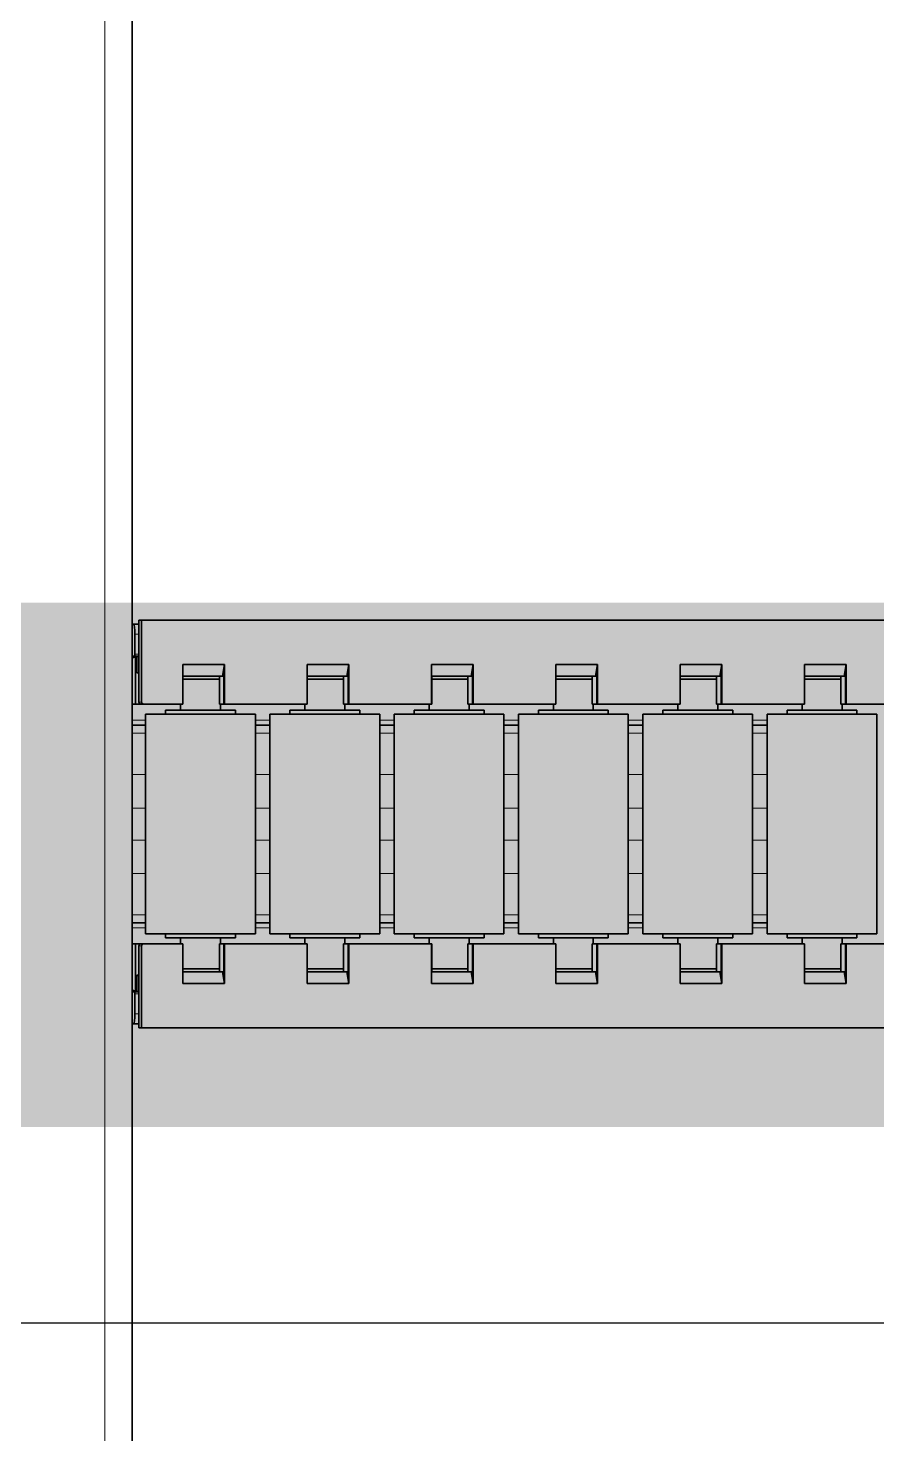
# Model space of a CAD drawing. Header units: inches. Extents: x 185496 to 352137, y 107182 to 179410.
# Drawn here: x 244419.8 to 244504.8, y 155363.9 to 155504.7 of the extents above; entities that cross this region are included whole.
import ezdxf

# ---------------------------------------------------------------- set-up
doc = ezdxf.new("R2010")
doc.units = ezdxf.units.IN
doc.header["$MEASUREMENT"] = 0
doc.layers.add('DIM', color=2, linetype='Continuous')
doc.layers.add('ZSX', color=4, linetype='Continuous')

# ---------------------------------------------------------------- blocks, each defined once
blk = doc.blocks.new('生产区')
at = {"layer": 'ZSX', "color": 0, "const_width": 0.35, "elevation": -1257.5994}
blk.add_lwpolyline([(120680.40898, 1477.75953), (120725.51339, 1477.75953)], dxfattribs=at)
blk = doc.blocks.new('liaojia')
at = {"color": 7, "lineweight": 35, "ltscale": 0.249049}
for p, q in [((799565.87, -280542.04), (799565.87, -280641.66)), ((799606.67, -280641.66), (799606.67, -280542.04))]:
    blk.add_line(p, q, dxfattribs=at)
at = {"color": 7, "lineweight": 35, "ltscale": 0.020671}
for p, q in [((799574.27, -280562.81), (799574.27, -280571.08)), ((799598.27, -280571.08), (799598.27, -280562.81)), ((799574.27, -280575.26), (799574.27, -280583.53)), ((799598.27, -280583.53), (799598.27, -280575.26)), ((799574.27, -280587.72), (799574.27, -280595.98)), ((799598.27, -280595.98), (799598.27, -280587.72)), ((799574.27, -280600.17), (799574.27, -280608.44)), ((799598.27, -280608.44), (799598.27, -280600.17)), ((799574.27, -280612.62), (799574.27, -280620.89)), ((799598.27, -280620.89), (799598.27, -280612.62)), ((799574.27, -280625.07), (799574.27, -280633.34)), ((799598.27, -280633.34), (799598.27, -280625.07))]:
    blk.add_line(p, q, dxfattribs=at)
at = {"color": 7, "lineweight": 35, "ltscale": 0.012552}
for p, q in [((799575.27, -280573.02), (799575.27, -280568)), ((799597.27, -280568), (799597.27, -280573.02)), ((799575.27, -280585.48), (799575.27, -280580.45)), ((799597.27, -280580.45), (799597.27, -280585.48)), ((799575.27, -280597.93), (799575.27, -280592.91)), ((799597.27, -280592.91), (799597.27, -280597.93)), ((799575.27, -280635.29), (799575.27, -280630.26)), ((799597.27, -280630.26), (799597.27, -280635.29))]:
    blk.add_line(p, q, dxfattribs=at)
at = {"color": 7, "lineweight": 35, "ltscale": 0.055}
for p, q in [((799575.27, -280568), (799597.27, -280568)), ((799575.27, -280579), (799597.27, -280579)), ((799575.27, -280580.45), (799597.27, -280580.45)), ((799575.27, -280591.45), (799597.27, -280591.45)), ((799575.27, -280592.91), (799597.27, -280592.91)), ((799575.27, -280603.91), (799597.27, -280603.91)), ((799575.27, -280605.36), (799597.27, -280605.36)), ((799575.27, -280616.36), (799597.27, -280616.36)), ((799575.27, -280617.81), (799597.27, -280617.81)), ((799575.27, -280628.81), (799597.27, -280628.81)), ((799575.27, -280630.26), (799597.27, -280630.26)), ((799575.27, -280641.26), (799597.27, -280641.26))]:
    blk.add_line(p, q, dxfattribs=at)
at = {"color": 7, "lineweight": 35, "ltscale": 0.007987}
for p, q in [((799574.87, -280573.2), (799574.87, -280570)), ((799597.67, -280570), (799597.67, -280573.2)), ((799574.87, -280585.65), (799574.87, -280582.45)), ((799597.67, -280582.45), (799597.67, -280585.65)), ((799574.87, -280598.1), (799574.87, -280594.91)), ((799597.67, -280594.91), (799597.67, -280598.1)), ((799574.87, -280610.55), (799574.87, -280607.36)), ((799597.67, -280607.36), (799597.67, -280610.55)), ((799574.87, -280623.01), (799574.87, -280619.81)), ((799597.67, -280619.81), (799597.67, -280623.01))]:
    blk.add_line(p, q, dxfattribs=at)
at = {"color": 7, "lineweight": 35, "ltscale": 0.000999832}
for p, q in [((799574.87, -280570), (799575.27, -280570)), ((799574.87, -280577), (799575.27, -280577)), ((799574.87, -280582.45), (799575.27, -280582.45)), ((799574.87, -280589.45), (799575.27, -280589.45)), ((799574.87, -280594.91), (799575.27, -280594.91)), ((799574.87, -280601.91), (799575.27, -280601.91)), ((799574.87, -280607.36), (799575.27, -280607.36)), ((799574.87, -280614.36), (799575.27, -280614.36)), ((799574.87, -280619.81), (799575.27, -280619.81)), ((799574.87, -280626.81), (799575.27, -280626.81)), ((799574.87, -280632.26), (799575.27, -280632.26)), ((799574.87, -280639.26), (799575.27, -280639.26))]:
    blk.add_line(p, q, dxfattribs=at)
at = {"color": 7, "lineweight": 35, "ltscale": 0.001}
for p, q in [((799597.27, -280570), (799597.67, -280570)), ((799597.27, -280577), (799597.67, -280577)), ((799597.27, -280582.45), (799597.67, -280582.45)), ((799597.27, -280589.45), (799597.67, -280589.45)), ((799597.27, -280594.91), (799597.67, -280594.91)), ((799597.27, -280601.91), (799597.67, -280601.91)), ((799597.27, -280607.36), (799597.67, -280607.36)), ((799597.27, -280614.36), (799597.67, -280614.36)), ((799597.27, -280619.81), (799597.67, -280619.81)), ((799597.27, -280626.81), (799597.67, -280626.81)), ((799597.27, -280632.26), (799597.67, -280632.26)), ((799597.27, -280639.26), (799597.67, -280639.26))]:
    blk.add_line(p, q, dxfattribs=at)
at = {"color": 7, "lineweight": 35, "ltscale": 0.002965}
for p, q in [((799570.31, -280571.08), (799571.47, -280571.3)), ((799601.07, -280571.3), (799602.24, -280571.08)), ((799570.31, -280583.53), (799571.47, -280583.75)), ((799601.07, -280583.75), (799602.24, -280583.53)), ((799570.31, -280595.98), (799571.47, -280596.2)), ((799601.07, -280596.2), (799602.24, -280595.98)), ((799570.31, -280608.44), (799571.47, -280608.65)), ((799601.07, -280608.65), (799602.24, -280608.44)), ((799570.31, -280620.89), (799571.47, -280621.11)), ((799601.07, -280621.11), (799602.24, -280620.89)), ((799570.31, -280633.34), (799571.47, -280633.56)), ((799601.07, -280633.56), (799602.24, -280633.34))]:
    blk.add_line(p, q, dxfattribs=at)
at = {"color": 7, "lineweight": 35, "ltscale": 0.009914}
for p, q in [((799570.31, -280571.08), (799574.27, -280571.08)), ((799598.27, -280571.08), (799602.24, -280571.08)), ((799574.27, -280575.26), (799570.31, -280575.26)), ((799602.24, -280575.26), (799598.27, -280575.26)), ((799570.31, -280583.53), (799574.27, -280583.53)), ((799598.27, -280583.53), (799602.24, -280583.53)), ((799574.27, -280587.72), (799570.31, -280587.72)), ((799602.24, -280587.72), (799598.27, -280587.72)), ((799570.31, -280595.98), (799574.27, -280595.98)), ((799598.27, -280595.98), (799602.24, -280595.98)), ((799574.27, -280600.17), (799570.31, -280600.17)), ((799602.24, -280600.17), (799598.27, -280600.17)), ((799570.31, -280608.44), (799574.27, -280608.44)), ((799598.27, -280608.44), (799602.24, -280608.44)), ((799574.27, -280612.62), (799570.31, -280612.62)), ((799602.24, -280612.62), (799598.27, -280612.62)), ((799570.31, -280620.89), (799574.27, -280620.89)), ((799598.27, -280620.89), (799602.24, -280620.89)), ((799574.27, -280625.07), (799570.31, -280625.07)), ((799602.24, -280625.07), (799598.27, -280625.07)), ((799570.31, -280633.34), (799574.27, -280633.34)), ((799598.27, -280633.34), (799602.24, -280633.34)), ((799574.27, -280637.53), (799570.31, -280637.53)), ((799602.24, -280637.53), (799598.27, -280637.53))]:
    blk.add_line(p, q, dxfattribs=at)
at = {"color": 7, "lineweight": 35, "ltscale": 0.01046}
for p, q in [((799570.31, -280575.26), (799570.31, -280571.08)), ((799602.24, -280571.08), (799602.24, -280575.26)), ((799570.31, -280587.72), (799570.31, -280583.53)), ((799602.24, -280583.53), (799602.24, -280587.72)), ((799570.31, -280600.17), (799570.31, -280595.98)), ((799602.24, -280595.98), (799602.24, -280600.17)), ((799570.31, -280612.62), (799570.31, -280608.44)), ((799602.24, -280608.44), (799602.24, -280612.62)), ((799570.31, -280625.07), (799570.31, -280620.89)), ((799602.24, -280620.89), (799602.24, -280625.07)), ((799570.31, -280637.53), (799570.31, -280633.34)), ((799602.24, -280633.34), (799602.24, -280637.53))]:
    blk.add_line(p, q, dxfattribs=at)
at = {"color": 7, "lineweight": 35, "ltscale": 0.007}
for p, q in [((799571.47, -280571.15), (799574.27, -280571.15)), ((799571.47, -280571.61), (799574.27, -280571.61)), ((799598.27, -280571.15), (799601.07, -280571.15)), ((799601.07, -280571.61), (799598.27, -280571.61)), ((799571.47, -280575.25), (799574.27, -280575.25)), ((799601.07, -280575.25), (799598.27, -280575.25)), ((799571.47, -280583.61), (799574.27, -280583.61)), ((799571.47, -280584.06), (799574.27, -280584.06)), ((799598.27, -280583.61), (799601.07, -280583.61)), ((799601.07, -280584.06), (799598.27, -280584.06)), ((799571.47, -280587.7), (799574.27, -280587.7)), ((799601.07, -280587.7), (799598.27, -280587.7)), ((799571.47, -280596.06), (799574.27, -280596.06)), ((799571.47, -280596.51), (799574.27, -280596.51)), ((799598.27, -280596.06), (799601.07, -280596.06)), ((799601.07, -280596.51), (799598.27, -280596.51)), ((799571.47, -280600.15), (799574.27, -280600.15)), ((799601.07, -280600.15), (799598.27, -280600.15)), ((799571.47, -280608.51), (799574.27, -280608.51)), ((799571.47, -280608.97), (799574.27, -280608.97)), ((799598.27, -280608.51), (799601.07, -280608.51)), ((799601.07, -280608.97), (799598.27, -280608.97)), ((799571.47, -280612.6), (799574.27, -280612.6)), ((799601.07, -280612.6), (799598.27, -280612.6)), ((799571.47, -280620.96), (799574.27, -280620.96)), ((799571.47, -280621.42), (799574.27, -280621.42)), ((799598.27, -280620.96), (799601.07, -280620.96)), ((799601.07, -280621.42), (799598.27, -280621.42)), ((799571.47, -280625.06), (799574.27, -280625.06)), ((799601.07, -280625.06), (799598.27, -280625.06)), ((799571.47, -280633.42), (799574.27, -280633.42)), ((799598.27, -280633.42), (799601.07, -280633.42)), ((799571.47, -280633.87), (799574.27, -280633.87)), ((799601.07, -280633.87), (799598.27, -280633.87)), ((799571.47, -280637.51), (799574.27, -280637.51)), ((799598.27, -280637.51), (799601.07, -280637.51))]:
    blk.add_line(p, q, dxfattribs=at)
at = {"color": 7, "lineweight": 35, "ltscale": 0.000893879}
for p, q in [((799571.47, -280571.51), (799571.47, -280571.15)), ((799601.07, -280571.15), (799601.07, -280571.51)), ((799571.47, -280621.32), (799571.47, -280620.96)), ((799601.07, -280620.96), (799601.07, -280621.32)), ((799571.47, -280633.77), (799571.47, -280633.42)), ((799601.07, -280633.42), (799601.07, -280633.77))]:
    blk.add_line(p, q, dxfattribs=at)
at = {"color": 7, "lineweight": 35, "ltscale": 0.000356865}
for p, q in [((799571.47, -280571.3), (799571.47, -280571.15)), ((799571.47, -280596.2), (799571.47, -280596.06))]:
    blk.add_line(p, q, dxfattribs=at)
at = {"color": 7, "lineweight": 35, "ltscale": 0.000537014}
blk.add_line((799571.47, -280571.3), (799571.47, -280571.51), dxfattribs=at)
at = {"color": 7, "lineweight": 35, "ltscale": 0.009386}
for p, q in [((799571.47, -280571.51), (799571.47, -280575.27)), ((799601.07, -280575.27), (799601.07, -280571.51)), ((799571.47, -280583.96), (799571.47, -280587.72)), ((799601.07, -280587.72), (799601.07, -280583.96)), ((799571.47, -280596.42), (799571.47, -280600.17)), ((799601.07, -280600.17), (799601.07, -280596.42)), ((799571.47, -280608.87), (799571.47, -280612.62)), ((799601.07, -280612.62), (799601.07, -280608.87)), ((799571.47, -280621.32), (799571.47, -280625.08)), ((799601.07, -280625.08), (799601.07, -280621.32)), ((799571.47, -280633.77), (799571.47, -280637.53)), ((799601.07, -280637.53), (799601.07, -280633.77))]:
    blk.add_line(p, q, dxfattribs=at)
at = {"color": 7, "lineweight": 35, "ltscale": 0.005168}
for p, q in [((799571.77, -280573.68), (799571.77, -280571.61)), ((799571.77, -280586.13), (799571.77, -280584.06)), ((799571.77, -280598.58), (799571.77, -280596.51)), ((799571.77, -280611.03), (799571.77, -280608.97)), ((799571.77, -280623.49), (799571.77, -280621.42)), ((799571.77, -280635.94), (799571.77, -280633.87))]:
    blk.add_line(p, q, dxfattribs=at)
at = {"color": 7, "lineweight": 35, "ltscale": 0.004297}
for p, q in [((799571.77, -280573.33), (799571.77, -280571.61)), ((799600.77, -280571.61), (799600.77, -280573.33)), ((799571.77, -280585.78), (799571.77, -280584.06)), ((799600.77, -280584.06), (799600.77, -280585.78)), ((799571.77, -280598.23), (799571.77, -280596.51)), ((799600.77, -280596.51), (799600.77, -280598.23)), ((799571.77, -280610.69), (799571.77, -280608.97)), ((799600.77, -280608.97), (799600.77, -280610.69)), ((799571.77, -280623.14), (799571.77, -280621.42)), ((799600.77, -280621.42), (799600.77, -280623.14)), ((799571.77, -280635.59), (799571.77, -280633.87)), ((799600.77, -280633.87), (799600.77, -280635.59))]:
    blk.add_line(p, q, dxfattribs=at)
at = {"color": 7, "lineweight": 35, "ltscale": 0.000187874}
for p, q in [((799574.27, -280571.15), (799574.27, -280571.08)), ((799598.27, -280571.15), (799598.27, -280571.08)), ((799574.27, -280583.61), (799574.27, -280583.53)), ((799598.27, -280583.61), (799598.27, -280583.53)), ((799574.27, -280596.06), (799574.27, -280595.98)), ((799598.27, -280596.06), (799598.27, -280595.98))]:
    blk.add_line(p, q, dxfattribs=at)
at = {"color": 7, "lineweight": 35, "ltscale": 0.001138}
for p, q in [((799574.27, -280571.15), (799574.27, -280571.61)), ((799598.27, -280571.61), (799598.27, -280571.15)), ((799574.27, -280583.61), (799574.27, -280584.06)), ((799598.27, -280584.06), (799598.27, -280583.61)), ((799574.27, -280596.06), (799574.27, -280596.51)), ((799598.27, -280596.51), (799598.27, -280596.06)), ((799574.27, -280608.51), (799574.27, -280608.97)), ((799598.27, -280608.97), (799598.27, -280608.51)), ((799574.27, -280633.42), (799574.27, -280633.87)), ((799598.27, -280633.87), (799598.27, -280633.42))]:
    blk.add_line(p, q, dxfattribs=at)
at = {"color": 7, "lineweight": 35, "ltscale": 0.0015}
for p, q in [((799574.27, -280571.5), (799574.87, -280571.5)), ((799597.67, -280571.5), (799598.27, -280571.5)), ((799574.27, -280575.5), (799574.87, -280575.5)), ((799597.67, -280575.5), (799598.27, -280575.5)), ((799574.27, -280583.95), (799574.87, -280583.95)), ((799597.67, -280583.95), (799598.27, -280583.95)), ((799574.27, -280587.95), (799574.87, -280587.95)), ((799597.67, -280587.95), (799598.27, -280587.95)), ((799574.27, -280596.41), (799574.87, -280596.41)), ((799597.67, -280596.41), (799598.27, -280596.41)), ((799574.27, -280600.41), (799574.87, -280600.41)), ((799597.67, -280600.41), (799598.27, -280600.41)), ((799574.27, -280608.86), (799574.87, -280608.86)), ((799597.67, -280608.86), (799598.27, -280608.86)), ((799574.27, -280612.86), (799574.87, -280612.86)), ((799597.67, -280612.86), (799598.27, -280612.86)), ((799574.27, -280621.31), (799574.87, -280621.31)), ((799597.67, -280621.31), (799598.27, -280621.31)), ((799574.27, -280625.31), (799574.87, -280625.31)), ((799597.67, -280625.31), (799598.27, -280625.31)), ((799574.27, -280633.76), (799574.87, -280633.76)), ((799597.67, -280633.76), (799598.27, -280633.76)), ((799574.27, -280637.76), (799574.87, -280637.76)), ((799597.67, -280637.76), (799598.27, -280637.76))]:
    blk.add_line(p, q, dxfattribs=at)
at = {"color": 7, "lineweight": 35, "ltscale": 0.000243664}
for p, q in [((799601.07, -280571.61), (799601.07, -280571.51)), ((799601.07, -280596.51), (799601.07, -280596.42))]:
    blk.add_line(p, q, dxfattribs=at)
at = {"color": 7, "lineweight": 13, "ltscale": 0.009093}
for p, q in [((799601.07, -280575.25), (799601.07, -280571.61)), ((799601.07, -280587.7), (799601.07, -280584.06)), ((799601.07, -280600.15), (799601.07, -280596.51)), ((799601.07, -280612.6), (799601.07, -280608.97)), ((799601.07, -280625.06), (799601.07, -280621.42)), ((799601.07, -280637.51), (799601.07, -280633.87))]:
    blk.add_line(p, q, dxfattribs=at)
at = {"color": 7, "lineweight": 35, "ltscale": 0.014948}
for p, q in [((799575.27, -280579), (799575.27, -280573.02)), ((799597.27, -280573.02), (799597.27, -280579)), ((799575.27, -280591.45), (799575.27, -280585.48)), ((799597.27, -280585.48), (799597.27, -280591.45)), ((799575.27, -280603.91), (799575.27, -280597.93)), ((799597.27, -280597.93), (799597.27, -280603.91)), ((799575.27, -280616.36), (799575.27, -280610.38)), ((799597.27, -280610.38), (799597.27, -280616.36)), ((799575.27, -280628.81), (799575.27, -280622.83)), ((799597.27, -280622.83), (799597.27, -280628.81)), ((799575.27, -280641.26), (799575.27, -280635.29)), ((799597.27, -280635.29), (799597.27, -280641.26))]:
    blk.add_line(p, q, dxfattribs=at)
at = {"color": 7, "lineweight": 35, "ltscale": 0.004796}
for p, q in [((799571.77, -280575.25), (799571.77, -280573.33)), ((799600.77, -280573.33), (799600.77, -280575.25)), ((799571.77, -280587.7), (799571.77, -280585.78)), ((799600.77, -280585.78), (799600.77, -280587.7)), ((799571.77, -280600.15), (799571.77, -280598.23)), ((799600.77, -280598.23), (799600.77, -280600.15)), ((799571.77, -280637.51), (799571.77, -280635.59)), ((799600.77, -280635.59), (799600.77, -280637.51))]:
    blk.add_line(p, q, dxfattribs=at)
at = {"color": 7, "lineweight": 35, "ltscale": 0.003925}
for p, q in [((799571.77, -280575.25), (799571.77, -280573.68)), ((799571.77, -280587.7), (799571.77, -280586.13)), ((799571.77, -280600.15), (799571.77, -280598.58)), ((799571.77, -280612.6), (799571.77, -280611.03)), ((799571.77, -280625.06), (799571.77, -280623.49)), ((799571.77, -280637.51), (799571.77, -280635.94))]:
    blk.add_line(p, q, dxfattribs=at)
at = {"color": 7, "lineweight": 35, "ltscale": 0.009513}
for p, q in [((799574.87, -280577), (799574.87, -280573.2)), ((799597.67, -280577), (799597.67, -280573.2)), ((799574.87, -280589.45), (799574.87, -280585.65)), ((799597.67, -280589.45), (799597.67, -280585.65)), ((799574.87, -280601.91), (799574.87, -280598.1)), ((799597.67, -280601.91), (799597.67, -280598.1)), ((799574.87, -280614.36), (799574.87, -280610.55)), ((799597.67, -280614.36), (799597.67, -280610.55)), ((799574.87, -280626.81), (799574.87, -280623.01)), ((799597.67, -280626.81), (799597.67, -280623.01))]:
    blk.add_line(p, q, dxfattribs=at)
at = {"color": 7, "lineweight": 35, "ltscale": 4.14848e-05}
for p, q in [((799574.27, -280575.25), (799574.27, -280575.26)), ((799598.27, -280575.26), (799598.27, -280575.25)), ((799601.07, -280575.25), (799601.07, -280575.26)), ((799574.27, -280625.06), (799574.27, -280625.07)), ((799598.27, -280625.07), (799598.27, -280625.06)), ((799601.07, -280625.06), (799601.07, -280625.07)), ((799574.27, -280637.51), (799574.27, -280637.53)), ((799598.27, -280637.53), (799598.27, -280637.51)), ((799601.07, -280637.53), (799601.07, -280637.51))]:
    blk.add_line(p, q, dxfattribs=at)
at = {"color": 7, "lineweight": 13, "ltscale": 0.003631}
for p, q in [((799575.87, -280580.45), (799575.87, -280579)), ((799577.19, -280580.45), (799577.19, -280579)), ((799581.31, -280580.45), (799581.31, -280579)), ((799584.67, -280580.45), (799584.67, -280579)), ((799587.88, -280580.45), (799587.88, -280579)), ((799591.24, -280580.45), (799591.24, -280579)), ((799595.36, -280580.45), (799595.36, -280579)), ((799596.67, -280580.45), (799596.67, -280579)), ((799575.87, -280592.91), (799575.87, -280591.45)), ((799577.19, -280592.91), (799577.19, -280591.45)), ((799581.31, -280592.91), (799581.31, -280591.45)), ((799584.67, -280592.91), (799584.67, -280591.45)), ((799587.88, -280592.91), (799587.88, -280591.45)), ((799591.24, -280592.91), (799591.24, -280591.45)), ((799595.36, -280592.91), (799595.36, -280591.45)), ((799596.67, -280592.91), (799596.67, -280591.45)), ((799575.87, -280605.36), (799575.87, -280603.91)), ((799577.19, -280605.36), (799577.19, -280603.91)), ((799581.31, -280605.36), (799581.31, -280603.91)), ((799584.67, -280605.36), (799584.67, -280603.91)), ((799587.88, -280605.36), (799587.88, -280603.91)), ((799591.24, -280605.36), (799591.24, -280603.91)), ((799595.36, -280605.36), (799595.36, -280603.91)), ((799596.67, -280605.36), (799596.67, -280603.91)), ((799575.87, -280617.81), (799575.87, -280616.36)), ((799577.19, -280617.81), (799577.19, -280616.36)), ((799581.31, -280617.81), (799581.31, -280616.36)), ((799584.67, -280617.81), (799584.67, -280616.36)), ((799587.88, -280617.81), (799587.88, -280616.36)), ((799591.24, -280617.81), (799591.24, -280616.36)), ((799595.36, -280617.81), (799595.36, -280616.36)), ((799596.67, -280617.81), (799596.67, -280616.36)), ((799575.87, -280630.26), (799575.87, -280628.81)), ((799577.19, -280630.26), (799577.19, -280628.81)), ((799581.31, -280630.26), (799581.31, -280628.81)), ((799584.67, -280630.26), (799584.67, -280628.81)), ((799587.88, -280630.26), (799587.88, -280628.81)), ((799591.24, -280630.26), (799591.24, -280628.81)), ((799595.36, -280630.26), (799595.36, -280628.81)), ((799596.67, -280630.26), (799596.67, -280628.81))]:
    blk.add_line(p, q, dxfattribs=at)
at = {"color": 7, "lineweight": 35, "ltscale": 0.003631}
for p, q in [((799576.37, -280580.45), (799576.37, -280579)), ((799596.17, -280580.45), (799596.17, -280579)), ((799576.37, -280592.91), (799576.37, -280591.45)), ((799596.17, -280592.91), (799596.17, -280591.45)), ((799576.37, -280605.36), (799576.37, -280603.91)), ((799596.17, -280605.36), (799596.17, -280603.91)), ((799576.37, -280617.81), (799576.37, -280616.36)), ((799596.17, -280617.81), (799596.17, -280616.36)), ((799576.37, -280630.26), (799576.37, -280628.81)), ((799596.17, -280630.26), (799596.17, -280628.81))]:
    blk.add_line(p, q, dxfattribs=at)
at = {"color": 7, "lineweight": 35, "ltscale": 0.000893784}
for p, q in [((799571.47, -280583.96), (799571.47, -280583.61)), ((799601.07, -280583.61), (799601.07, -280583.96))]:
    blk.add_line(p, q, dxfattribs=at)
at = {"color": 7, "lineweight": 35, "ltscale": 0.000356674}
blk.add_line((799571.47, -280583.75), (799571.47, -280583.61), dxfattribs=at)
at = {"color": 7, "lineweight": 35, "ltscale": 0.000537109}
for p, q in [((799571.47, -280583.75), (799571.47, -280583.96)), ((799571.47, -280596.2), (799571.47, -280596.42)), ((799571.47, -280608.65), (799571.47, -280608.87)), ((799571.47, -280621.11), (799571.47, -280621.32))]:
    blk.add_line(p, q, dxfattribs=at)
at = {"color": 7, "lineweight": 35, "ltscale": 0.000243759}
for p, q in [((799601.07, -280584.06), (799601.07, -280583.96)), ((799601.07, -280633.87), (799601.07, -280633.77))]:
    blk.add_line(p, q, dxfattribs=at)
at = {"color": 7, "lineweight": 35, "ltscale": 4.13895e-05}
for p, q in [((799574.27, -280587.7), (799574.27, -280587.72)), ((799598.27, -280587.72), (799598.27, -280587.7)), ((799601.07, -280587.7), (799601.07, -280587.72)), ((799574.27, -280600.15), (799574.27, -280600.17)), ((799598.27, -280600.17), (799598.27, -280600.15)), ((799601.07, -280600.15), (799601.07, -280600.17))]:
    blk.add_line(p, q, dxfattribs=at)
at = {"color": 7, "lineweight": 35, "ltscale": 0.000893974}
for p, q in [((799571.47, -280596.42), (799571.47, -280596.06)), ((799601.07, -280596.06), (799601.07, -280596.42))]:
    blk.add_line(p, q, dxfattribs=at)
at = {"color": 7, "lineweight": 35, "ltscale": 0.012551}
for p, q in [((799575.27, -280610.38), (799575.27, -280605.36)), ((799597.27, -280605.36), (799597.27, -280610.38)), ((799575.27, -280622.83), (799575.27, -280617.81)), ((799597.27, -280617.81), (799597.27, -280622.83))]:
    blk.add_line(p, q, dxfattribs=at)
at = {"color": 7, "lineweight": 35, "ltscale": 0.000894165}
for p, q in [((799571.47, -280608.87), (799571.47, -280608.51)), ((799601.07, -280608.51), (799601.07, -280608.87))]:
    blk.add_line(p, q, dxfattribs=at)
at = {"color": 7, "lineweight": 35, "ltscale": 0.000357056}
for p, q in [((799571.47, -280608.65), (799571.47, -280608.51)), ((799571.47, -280633.56), (799571.47, -280633.42))]:
    blk.add_line(p, q, dxfattribs=at)
at = {"color": 7, "lineweight": 35, "ltscale": 0.000187683}
for p, q in [((799574.27, -280608.51), (799574.27, -280608.44)), ((799598.27, -280608.51), (799598.27, -280608.44)), ((799574.27, -280633.42), (799574.27, -280633.34)), ((799598.27, -280633.42), (799598.27, -280633.34))]:
    blk.add_line(p, q, dxfattribs=at)
at = {"color": 7, "lineweight": 35, "ltscale": 0.000243473}
for p, q in [((799601.07, -280608.97), (799601.07, -280608.87)), ((799601.07, -280621.42), (799601.07, -280621.32))]:
    blk.add_line(p, q, dxfattribs=at)
at = {"color": 7, "lineweight": 35, "ltscale": 0.004797}
for p, q in [((799571.77, -280612.6), (799571.77, -280610.69)), ((799600.77, -280610.69), (799600.77, -280612.6)), ((799571.77, -280625.06), (799571.77, -280623.14)), ((799600.77, -280623.14), (799600.77, -280625.06))]:
    blk.add_line(p, q, dxfattribs=at)
at = {"color": 7, "lineweight": 35, "ltscale": 4.11987e-05}
for p, q in [((799574.27, -280612.6), (799574.27, -280612.62)), ((799598.27, -280612.62), (799598.27, -280612.6)), ((799601.07, -280612.6), (799601.07, -280612.62))]:
    blk.add_line(p, q, dxfattribs=at)
at = {"color": 7, "lineweight": 35, "ltscale": 0.000187969}
for p, q in [((799574.27, -280620.96), (799574.27, -280620.89)), ((799598.27, -280620.96), (799598.27, -280620.89))]:
    blk.add_line(p, q, dxfattribs=at)
at = {"color": 7, "lineweight": 35, "ltscale": 0.00035677}
blk.add_line((799571.47, -280621.11), (799571.47, -280620.96), dxfattribs=at)
at = {"color": 7, "lineweight": 35, "ltscale": 0.001137}
for p, q in [((799574.27, -280620.96), (799574.27, -280621.42)), ((799598.27, -280621.42), (799598.27, -280620.96))]:
    blk.add_line(p, q, dxfattribs=at)
at = {"color": 7, "lineweight": 35, "ltscale": 0.000536823}
blk.add_line((799571.47, -280633.56), (799571.47, -280633.77), dxfattribs=at)
at = {"color": 7, "lineweight": 35, "ltscale": 0.007988}
for p, q in [((799574.87, -280635.46), (799574.87, -280632.26)), ((799597.67, -280632.26), (799597.67, -280635.46))]:
    blk.add_line(p, q, dxfattribs=at)
at = {"color": 7, "lineweight": 35, "ltscale": 0.009512}
for p, q in [((799574.87, -280639.26), (799574.87, -280635.46)), ((799597.67, -280639.26), (799597.67, -280635.46))]:
    blk.add_line(p, q, dxfattribs=at)
at = {"color": 7, "lineweight": 35, "ltscale": 0.009837}
for p, q in [((799574.27, -280637.53), (799574.27, -280641.46)), ((799598.27, -280641.46), (799598.27, -280637.53))]:
    blk.add_line(p, q, dxfattribs=at)
at = {"color": 7, "lineweight": 35, "ltscale": 0.000326824}
blk.add_line((799565.87, -280641.42), (799565.87, -280641.55), dxfattribs=at)
at = {"color": 7, "lineweight": 35, "ltscale": 0.0205}
for p, q in [((799565.87, -280641.66), (799574.07, -280641.66)), ((799565.87, -280641.92), (799574.07, -280641.92)), ((799598.47, -280641.66), (799606.67, -280641.66)), ((799598.47, -280641.92), (799606.67, -280641.92))]:
    blk.add_line(p, q, dxfattribs=at)
at = {"color": 7, "lineweight": 35, "ltscale": 0.000653458}
for p, q in [((799565.87, -280641.66), (799565.87, -280641.92)), ((799606.67, -280641.66), (799606.67, -280641.92))]:
    blk.add_line(p, q, dxfattribs=at)
at = {"color": 7, "lineweight": 35, "ltscale": 0.001671}
blk.add_line((799566.27, -280642.59), (799566.27, -280641.92), dxfattribs=at)
at = {"color": 7, "lineweight": 35, "ltscale": 0.001264}
for p, q in [((799566.27, -280642.43), (799566.27, -280641.92)), ((799606.27, -280642.43), (799606.27, -280641.92))]:
    blk.add_line(p, q, dxfattribs=at)
at = {"color": 7, "lineweight": 13, "ltscale": 0.001046}
for p, q in [((799567.27, -280642.34), (799567.27, -280641.92)), ((799569.27, -280642.34), (799569.27, -280641.92)), ((799603.27, -280642.34), (799603.27, -280641.92)), ((799605.27, -280642.34), (799605.27, -280641.92))]:
    blk.add_line(p, q, dxfattribs=at)
at = {"color": 7, "lineweight": 35, "ltscale": 0.001089}
for p, q in [((799569.47, -280642.36), (799569.47, -280641.92)), ((799603.07, -280642.36), (799603.07, -280641.92))]:
    blk.add_line(p, q, dxfattribs=at)
at = {"color": 7, "lineweight": 35, "ltscale": 0.000515694}
for p, q in [((799569.54, -280642.12), (799569.49, -280641.92)), ((799571.14, -280642.12), (799571.09, -280641.92)), ((799601.46, -280641.92), (799601.41, -280642.12)), ((799603.06, -280641.92), (799603.01, -280642.12))]:
    blk.add_line(p, q, dxfattribs=at)
at = {"color": 7, "lineweight": 35, "ltscale": 0.000498009}
for p, q in [((799571.14, -280641.92), (799571.14, -280642.12)), ((799601.41, -280642.12), (799601.41, -280641.92))]:
    blk.add_line(p, q, dxfattribs=at)
at = {"color": 7, "lineweight": 13, "ltscale": 0.000653458}
for p, q in [((799574.07, -280641.66), (799574.07, -280641.92)), ((799598.47, -280641.92), (799598.47, -280641.66))]:
    blk.add_line(p, q, dxfattribs=at)
at = {"color": 7, "lineweight": 35, "ltscale": 0.000653648}
for p, q in [((799574.27, -280641.46), (799574.27, -280641.72)), ((799598.27, -280641.72), (799598.27, -280641.46))]:
    blk.add_line(p, q, dxfattribs=at)
at = {"color": 7, "lineweight": 35, "ltscale": 0.001375}
blk.add_line((799574.27, -280641.72), (799574.27, -280642.27), dxfattribs=at)
at = {"color": 7, "lineweight": 13, "ltscale": 0.003312}
for p, q in [((799575.87, -280642.59), (799575.87, -280641.26)), ((799577.19, -280642.59), (799577.19, -280641.26)), ((799581.31, -280642.59), (799581.31, -280641.26)), ((799584.67, -280642.59), (799584.67, -280641.26)), ((799587.88, -280642.59), (799587.88, -280641.26)), ((799591.24, -280642.59), (799591.24, -280641.26)), ((799595.36, -280642.59), (799595.36, -280641.26)), ((799596.67, -280642.59), (799596.67, -280641.26))]:
    blk.add_line(p, q, dxfattribs=at)
at = {"color": 7, "lineweight": 35, "ltscale": 0.003312}
for p, q in [((799576.37, -280642.59), (799576.37, -280641.26)), ((799596.17, -280642.59), (799596.17, -280641.26))]:
    blk.add_line(p, q, dxfattribs=at)
at = {"color": 7, "lineweight": 35, "ltscale": 0.001377}
blk.add_line((799598.27, -280642.27), (799598.27, -280641.72), dxfattribs=at)
at = {"color": 7, "lineweight": 35}
blk.add_line((799139.27, -280642.59), (800133.27, -280642.59), dxfattribs=at)
at = {"color": 7, "lineweight": 35, "ltscale": 0.000407124}
for p, q in [((799566.27, -280642.43), (799566.27, -280642.59)), ((799606.27, -280642.59), (799606.27, -280642.43))]:
    blk.add_line(p, q, dxfattribs=at)
at = {"color": 7, "lineweight": 35, "ltscale": 0.005}
for p, q in [((799569.27, -280642.34), (799567.27, -280642.34)), ((799605.27, -280642.34), (799603.27, -280642.34))]:
    blk.add_line(p, q, dxfattribs=at)
at = {"color": 7, "lineweight": 35, "ltscale": 0.000566673}
for p, q in [((799569.47, -280642.58), (799569.47, -280642.36)), ((799603.07, -280642.36), (799603.07, -280642.58))]:
    blk.add_line(p, q, dxfattribs=at)
at = {"color": 7, "lineweight": 35, "ltscale": 0.000389719}
blk.add_line((799569.47, -280642.44), (799569.52, -280642.59), dxfattribs=at)
at = {"color": 7, "lineweight": 35, "ltscale": 0.004}
for p, q in [((799569.54, -280642.12), (799571.14, -280642.12)), ((799601.41, -280642.12), (799603.01, -280642.12))]:
    blk.add_line(p, q, dxfattribs=at)
at = {"color": 7, "lineweight": 35, "ltscale": 0.000381184}
for p, q in [((799569.54, -280642.12), (799569.54, -280642.27)), ((799603.01, -280642.27), (799603.01, -280642.12))]:
    blk.add_line(p, q, dxfattribs=at)
at = {"color": 7, "lineweight": 35, "ltscale": 0.000524854}
blk.add_line((799569.54, -280642.27), (799569.59, -280642.48), dxfattribs=at)
at = {"color": 7, "lineweight": 35, "ltscale": 0.011835}
for p, q in [((799569.54, -280642.27), (799574.27, -280642.27)), ((799598.27, -280642.27), (799603.01, -280642.27))]:
    blk.add_line(p, q, dxfattribs=at)
at = {"color": 7, "lineweight": 13, "ltscale": 0.000285053}
for p, q in [((799569.59, -280642.59), (799569.59, -280642.48)), ((799602.95, -280642.48), (799602.95, -280642.59))]:
    blk.add_line(p, q, dxfattribs=at)
at = {"color": 7, "lineweight": 35, "ltscale": 0.000747395}
for p, q in [((799574.27, -280642.57), (799574.27, -280642.27)), ((799598.27, -280642.27), (799598.27, -280642.57))]:
    blk.add_line(p, q, dxfattribs=at)
at = {"color": 7, "lineweight": 35, "ltscale": 4.45366e-05}
for p, q in [((799574.27, -280642.57), (799574.27, -280642.59)), ((799598.27, -280642.59), (799598.27, -280642.57))]:
    blk.add_line(p, q, dxfattribs=at)
at = {"color": 7, "lineweight": 35, "ltscale": 0.000524953}
blk.add_line((799603.01, -280642.27), (799602.95, -280642.48), dxfattribs=at)
at = {"color": 7, "lineweight": 35, "ltscale": 0.000389617}
blk.add_line((799603.03, -280642.59), (799603.07, -280642.44), dxfattribs=at)
at = {"color": 7, "lineweight": 13}
blk.add_line((800133.27, -280645.33), (799139.27, -280645.33), dxfattribs=at)
at = {"color": 7, "lineweight": 35}
for centre, major_axis, ratio, start_param, end_param in [((799574.07, -280641.46), (0.2, 0), 0.996195, 4.712389, 6.283185), ((799574.07, -280641.72), (0.2, 0), 0.996195, 4.712389, 6.283185), ((799598.47, -280641.46), (0.2, 0), 0.996195, 3.141593, 4.712389), ((799598.47, -280641.72), (0.2, 0), 0.996195, 3.141593, 4.712389), ((799567.27, -280642.43), (-1, 0), 0.087156, 4.712389, 6.283185), ((799569.27, -280642.36), (-0.2, 0), 0.087156, 3.141593, 4.712389), ((799569.27, -280642.58), (-0.2, 0), 0.087156, 2.801088, 3.141593), ((799569.98, -280642.37), (0.4, 0), 0.996195, 3.403392, 3.717797), ((799574.07, -280642.57), (0.2, 0), 0.996195, 6.193375, 6.283185), ((799598.47, -280642.57), (-0.2, 0), 0.996195, 6.283185, 6.372995), ((799602.57, -280642.37), (0.4, 0), 0.996195, 5.706981, 6.021386), ((799603.27, -280642.36), (-0.2, 0), 0.087156, 4.712389, 6.283185), ((799603.27, -280642.58), (-0.2, 0), 0.087156, 6.283185, 6.623689), ((799605.27, -280642.43), (-1, 0), 0.087156, 3.141593, 4.712389)]:
    blk.add_ellipse(centre, major_axis=major_axis, ratio=ratio, start_param=start_param, end_param=end_param, dxfattribs=at)

msp = doc.modelspace()

# ---------------------------------------------------------------- linework, layer by layer
at = {"color": 5, "ltscale": 100}
msp.add_line((245715.11, 155374.98), (241234.9, 155374.98), dxfattribs=at)

# ---------------------------------------------------------------- block references
at = {"color": 30, "rotation": 270}
msp.add_blockref('liaojia', (525072.84, 955011.25), dxfattribs=at)
at = {"layer": 'DIM', "xscale": 150, "yscale": 150, "zscale": 150}
msp.add_blockref('生产区', (-17863053.45, -66243.05, 276290.76), dxfattribs=at)

doc.saveas('drawing.dxf')
